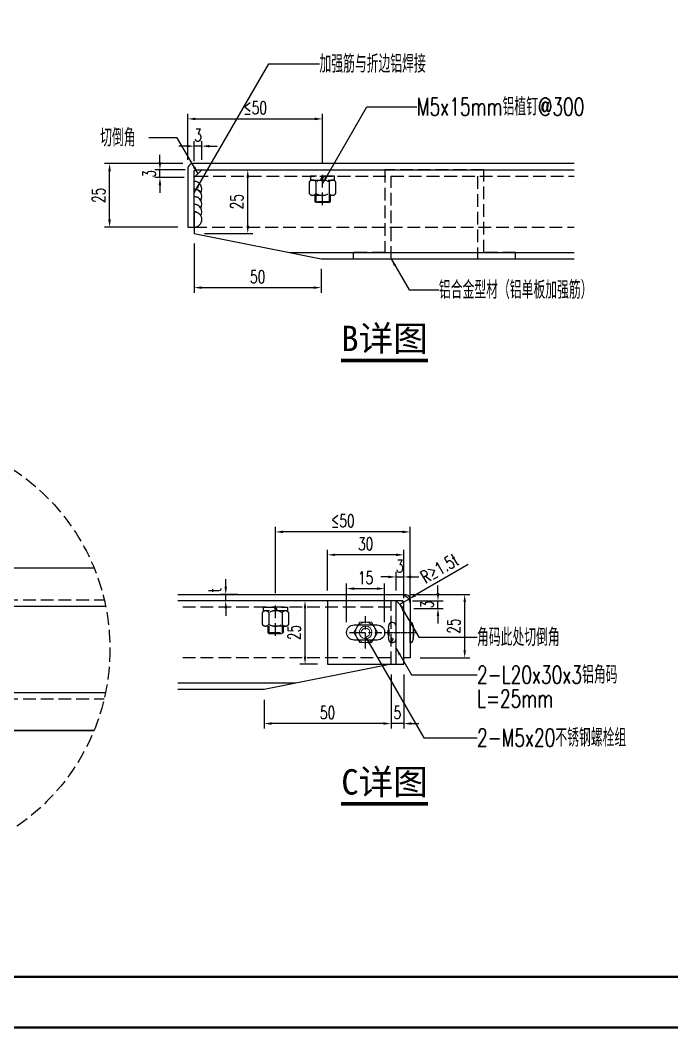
# Model space of a CAD drawing. Extents: x -160106 to 966792, y -663931 to 1550022.
# Drawn here: x -89074.5 to -88817.8, y -139298.6 to -138901.2 of the extents above; entities that cross this region are included whole.
import ezdxf
from ezdxf.enums import TextEntityAlignment as Align

# ---------------------------------------------------------------- set-up
doc = ezdxf.new("R2010")
doc.units = 0
doc.linetypes.add('ZN-CENTER', pattern=[2, 1.25, -0.25, 0.25, -0.25])
doc.linetypes.add('ZN-DASH', pattern=[0.35, 0.25, -0.1])
for name, color, linetype in [('!ZN1-文字-7', 7, 'Continuous'), ('!ZN1-标注-173', 173, 'Continuous'), ('!ZN3-铝板幕墙-3', 3, 'Continuous'), ('!ZN4-焊缝-8', 8, 'Continuous'), ('!ZN4-配件-11', 11, 'Continuous'), ('!ZN5-铝材投影-112', 112, 'Continuous'), ('!ZN6-虚线-8', 8, 'ZN-DASH'), ('!ZN6-轴线-1', 1, 'ZN-CENTER'), ('!ZN7-符号-173', 173, 'Continuous'), ('!ZN7-索引-3', 3, 'Continuous'), ('0-cxFrame', 155, 'Continuous')]:
    doc.layers.add(name, color=color, linetype=linetype)
doc.layers.add('0-cxText', color=131, linetype='Continuous', lineweight=25)
doc.styles.add('cx_tuming', font='simhei.ttf')
doc.styles.add('cx_tuqian1', font='')
doc.styles.add('FS', font='simplex.shx', dxfattribs={"width": 0.7, "height": 5, "bigfont": 'TSSDCHN.SHX'})
doc.styles.add('ZNDimTStyle', font='ROMANS.shx', dxfattribs={"width": 0.7, "bigfont": 'CHINESE.shx'})
doc.styles.add('ZNTextStyle', font='ROMANS.shx', dxfattribs={"width": 0.7, "bigfont": 'CHINESE.shx'})
doc.styles.add('中南符号', font='simhei.ttf')
doc.styles.add('黑体', font='simhei.ttf', dxfattribs={"height": 12})
doc.styles.get('cx_tuqian1').set_extended_font_data('SimSun')
doc.dimstyles.new('ZN机械-2', dxfattribs={"dimscale": 2, "dimtxt": 2.5, "dimasz": 1.5, "dimexe": 1, "dimexo": 2, "dimgap": 0.9, "dimtad": 1, "dimdec": 0, "dimzin": 0, "dimdsep": 46, "dimtxsty": 'ZNDimTStyle', "dimcen": 2.5, "dimdle": 1, "dimclrd": 173, "dimclre": 173, "dimclrt": 7, "dimazin": 2, "dimtfac": 1, "dimtdec": 4, "dimtix": 1, "dimtmove": 2, "dimatfit": 3, "dimfxl": 0, "dimfrac": 2, "dimtolj": 1, "dimtzin": 0, "dimarcsym": 0})

# ---------------------------------------------------------------- blocks, each defined once
blk = doc.blocks.new('TK22.A2 L(Dragon)')
at = {"layer": '0-cxFrame', "color": 7, "const_width": 0.5}
blk.add_lwpolyline([(0, 0), (-594, 0), (-594, 420), (0, 420)], close=True, dxfattribs=at)
at = {"layer": '0-cxFrame', "const_width": 0.5}
blk.add_lwpolyline([(-80, 10), (-574, 10), (-574, 410), (-80, 410)], close=True, dxfattribs=at)
at = {"style": '黑体', "flags": 4}
blk.add_attdef('图幅', text='', height=3.3, dxfattribs=at).set_placement((-40, 3), align=Align.RIGHT)
at = {"layer": '0-cxText', "flags": 4}
for tag, height, style, p in [('建设单位', 3.5, 'cx_tuming', (-45, 240)), ('项目名称', 3.5, 'cx_tuming', (-45, 210)), ('子项名称', 3.5, 'cx_tuming', (-45, 180)), ('工程编号', 3.3, 'cx_tuqian1', (-35, 165)), ('图名1', 3.5, 'cx_tuming', (-45, 87)), ('图名2', 3.5, 'cx_tuming', (-45, 79)), ('图名3', 3.5, 'cx_tuming', (-45, 71)), ('出图日期', 3.3, 'cx_tuqian1', (-39, 60)), ('专业', 3.3, 'cx_tuqian1', (-55, 52)), ('图号', 3.3, 'cx_tuqian1', (-55, 44)), ('版次', 3.3, 'cx_tuqian1', (-20, 44))]:
    blk.add_attdef(tag, text='', height=height, dxfattribs=dict(at, style=style)).set_placement(p, align=Align.MIDDLE)
at = {"layer": 'Defpoints', "color": 6, "flags": 4}
for tag, height, style, p in [('tufu', 3.3, '黑体', (-12, 12)), ('dwfname', 4, 'cx_tuqian1', (-80, 3))]:
    blk.add_attdef(tag, text='', height=height, dxfattribs=dict(at, style=style)).set_placement(p, align=Align.RIGHT)
blk = doc.blocks.new('*D1648')
at = {"layer": '!ZN1-标注-173', "color": 173, "lineweight": -2, "ltscale": 20, "transparency": 16777216}
for p, q in [((13976.66, 4461.09), (13995.75, 4461.09)), ((13993.75, 4439.09), (13993.75, 4458.09)), ((13976.66, 4436.09), (13995.75, 4436.09))]:
    blk.add_line(p, q, dxfattribs=at)
at = {"layer": '!ZN1-标注-173', "color": 173, "ltscale": 20, "transparency": 16777216}
for points in [[(13993.25, 4458.09), (13994.25, 4458.09), (13993.75, 4461.09)], [(13993.25, 4439.09), (13994.25, 4439.09), (13993.75, 4436.09)]]:
    blk.add_solid(points, dxfattribs=at)
at = {"layer": 'Defpoints', "color": 0, "ltscale": 20, "transparency": 16777216}
for p in [(13972.66, 4461.09), (13993.75, 4461.09), (13972.66, 4436.09)]:
    blk.add_point(p, dxfattribs=at)
at = {"layer": '!ZN1-标注-173', "color": 7, "ltscale": 20, "transparency": 16777216, "insert": (13989.45, 4448.59), "char_height": 5, "attachment_point": 5, "rotation": 90, "style": 'ZNDimTStyle'}
blk.add_mtext('\\A1;25', dxfattribs=at)
blk = doc.blocks.new('*D1649')
at = {"layer": '!ZN1-标注-173', "color": 173, "lineweight": -2, "ltscale": 20, "transparency": 16777216}
for p, q in [((13972.66, 4432.09), (13972.66, 4412.71)), ((14022.66, 4422.09), (14022.66, 4412.71)), ((13975.66, 4414.71), (14019.66, 4414.71))]:
    blk.add_line(p, q, dxfattribs=at)
at = {"layer": '!ZN1-标注-173', "color": 173, "ltscale": 20, "transparency": 16777216}
for points in [[(13975.66, 4415.21), (13975.66, 4414.21), (13972.66, 4414.71)], [(14019.66, 4415.21), (14019.66, 4414.21), (14022.66, 4414.71)]]:
    blk.add_solid(points, dxfattribs=at)
at = {"layer": 'Defpoints', "color": 0, "ltscale": 20, "transparency": 16777216}
for p in [(13972.66, 4436.09), (14022.66, 4426.09), (14022.66, 4414.71)]:
    blk.add_point(p, dxfattribs=at)
at = {"layer": '!ZN1-标注-173', "color": 7, "ltscale": 20, "transparency": 16777216, "insert": (13997.66, 4419.01), "char_height": 5, "attachment_point": 5, "style": 'ZNDimTStyle'}
blk.add_mtext('\\A1;50', dxfattribs=at)
blk = doc.blocks.new('*D1650')
at = {"layer": '!ZN1-标注-173', "color": 173, "lineweight": -2, "ltscale": 20, "transparency": 16777216}
for p, q in [((13970.16, 4465.08), (13970.16, 4483.2)), ((13973.16, 4481.2), (14020.18, 4481.2)), ((14023.18, 4464.09), (14023.18, 4483.2))]:
    blk.add_line(p, q, dxfattribs=at)
at = {"layer": '!ZN1-标注-173', "color": 173, "ltscale": 20, "transparency": 16777216}
for points in [[(13973.16, 4481.7), (13973.16, 4480.7), (13970.16, 4481.2)], [(14020.18, 4481.7), (14020.18, 4480.7), (14023.18, 4481.2)]]:
    blk.add_solid(points, dxfattribs=at)
at = {"layer": 'Defpoints', "color": 0, "ltscale": 20, "transparency": 16777216}
for p in [(14023.18, 4481.2), (13970.16, 4461.08), (14023.18, 4460.09)]:
    blk.add_point(p, dxfattribs=at)
at = {"layer": '!ZN1-标注-173', "color": 7, "ltscale": 20, "transparency": 16777216, "insert": (13996.67, 4485.58), "char_height": 5, "attachment_point": 5, "style": 'ZNDimTStyle'}
blk.add_mtext('\\A1;≤50', dxfattribs=at)
blk = doc.blocks.new('*D1651')
at = {"layer": '!ZN1-标注-173', "color": 173, "lineweight": -2, "ltscale": 20, "transparency": 16777216}
for p, q in [((13972.66, 4464.59), (13972.66, 4472.47)), ((13975.66, 4465.09), (13975.66, 4472.47)), ((13969.66, 4470.47), (13966.66, 4470.47)), ((13975.66, 4470.47), (13972.66, 4470.47)), ((13978.66, 4470.47), (13981.66, 4470.47))]:
    blk.add_line(p, q, dxfattribs=at)
at = {"layer": '!ZN1-标注-173', "color": 173, "ltscale": 20, "transparency": 16777216}
for points in [[(13969.66, 4470.97), (13969.66, 4469.97), (13972.66, 4470.47)], [(13978.66, 4470.97), (13978.66, 4469.97), (13975.66, 4470.47)]]:
    blk.add_solid(points, dxfattribs=at)
at = {"layer": 'Defpoints', "color": 0, "ltscale": 20, "transparency": 16777216}
for p in [(13972.66, 4470.47), (13972.66, 4460.59), (13975.66, 4461.09)]:
    blk.add_point(p, dxfattribs=at)
at = {"layer": '!ZN1-标注-173', "color": 7, "ltscale": 20, "transparency": 16777216, "insert": (13974.16, 4474.77), "char_height": 5, "attachment_point": 5, "style": 'ZNDimTStyle'}
blk.add_mtext('\\A1;3', dxfattribs=at)
blk = doc.blocks.new('*D1652')
at = {"layer": '!ZN1-标注-173', "color": 173, "lineweight": -2, "ltscale": 20, "transparency": 16777216}
for p, q in [((13959.16, 4464.09), (13959.16, 4467.09)), ((13969.16, 4461.09), (13957.16, 4461.09)), ((13959.16, 4458.09), (13959.16, 4461.09)), ((13968.66, 4458.09), (13957.16, 4458.09)), ((13959.16, 4455.09), (13959.16, 4452.09))]:
    blk.add_line(p, q, dxfattribs=at)
at = {"layer": '!ZN1-标注-173', "color": 173, "ltscale": 20, "transparency": 16777216}
for points in [[(13958.66, 4464.09), (13959.66, 4464.09), (13959.16, 4461.09)], [(13958.66, 4455.09), (13959.66, 4455.09), (13959.16, 4458.09)]]:
    blk.add_solid(points, dxfattribs=at)
at = {"layer": 'Defpoints', "color": 0, "ltscale": 20, "transparency": 16777216}
for p in [(13959.16, 4461.09), (13973.16, 4461.09), (13972.66, 4458.09)]:
    blk.add_point(p, dxfattribs=at)
at = {"layer": '!ZN1-标注-173', "color": 7, "ltscale": 20, "transparency": 16777216, "insert": (13954.86, 4459.59), "char_height": 5, "attachment_point": 5, "rotation": 90, "style": 'ZNDimTStyle'}
blk.add_mtext('\\A1;3', dxfattribs=at)
blk = doc.blocks.new('*D1647')
at = {"layer": '!ZN1-标注-173', "color": 173, "lineweight": -2, "ltscale": 20, "transparency": 16777216}
for p, q in [((13968.16, 4463.59), (13937.32, 4463.59)), ((13939.32, 4441.59), (13939.32, 4460.59)), ((13966.16, 4438.59), (13937.32, 4438.59))]:
    blk.add_line(p, q, dxfattribs=at)
at = {"layer": '!ZN1-标注-173', "color": 173, "ltscale": 20, "transparency": 16777216}
for points in [[(13938.82, 4460.59), (13939.82, 4460.59), (13939.32, 4463.59)], [(13938.82, 4441.59), (13939.82, 4441.59), (13939.32, 4438.59)]]:
    blk.add_solid(points, dxfattribs=at)
at = {"layer": 'Defpoints', "color": 0, "ltscale": 20, "transparency": 16777216}
for p in [(13939.32, 4463.59), (13972.16, 4463.59), (13970.16, 4438.59)]:
    blk.add_point(p, dxfattribs=at)
at = {"layer": '!ZN1-标注-173', "color": 7, "ltscale": 20, "transparency": 16777216, "insert": (13935.02, 4451.09), "char_height": 5, "attachment_point": 5, "rotation": 90, "style": 'ZNDimTStyle'}
blk.add_mtext('\\A1;25', dxfattribs=at)
blk = doc.blocks.new('*D1636')
at = {"layer": '!ZN1-标注-173', "color": 173, "lineweight": -2, "ltscale": 20, "transparency": 16777216}
for p, q in [((14021.19, 4291.33), (14014.31, 4291.33)), ((14016.31, 4269.33), (14016.31, 4288.33)), ((14021.19, 4266.33), (14014.31, 4266.33))]:
    blk.add_line(p, q, dxfattribs=at)
at = {"layer": '!ZN1-标注-173', "color": 173, "ltscale": 20, "transparency": 16777216}
for points in [[(14015.81, 4288.33), (14016.81, 4288.33), (14016.31, 4291.33)], [(14015.81, 4269.33), (14016.81, 4269.33), (14016.31, 4266.33)]]:
    blk.add_solid(points, dxfattribs=at)
at = {"layer": 'Defpoints', "color": 0, "ltscale": 20, "transparency": 16777216}
for p in [(14016.31, 4291.33), (14025.19, 4291.33), (14025.19, 4266.33)]:
    blk.add_point(p, dxfattribs=at)
at = {"layer": '!ZN1-标注-173', "color": 7, "ltscale": 20, "transparency": 16777216, "insert": (14012.01, 4278.83), "char_height": 5, "attachment_point": 5, "rotation": 90, "style": 'ZNDimTStyle'}
blk.add_mtext('\\A1;25', dxfattribs=at)
blk = doc.blocks.new('*D1637')
at = {"layer": '!ZN1-标注-173', "color": 173, "lineweight": -2, "ltscale": 20, "transparency": 16777216}
for p, q in [((14050.19, 4262.33), (14050.19, 4240.95)), ((14000.19, 4252.33), (14000.19, 4240.95)), ((14047.19, 4242.95), (14003.19, 4242.95))]:
    blk.add_line(p, q, dxfattribs=at)
at = {"layer": '!ZN1-标注-173', "color": 173, "ltscale": 20, "transparency": 16777216}
for points in [[(14003.19, 4243.45), (14003.19, 4242.45), (14000.19, 4242.95)], [(14047.19, 4243.45), (14047.19, 4242.45), (14050.19, 4242.95)]]:
    blk.add_solid(points, dxfattribs=at)
at = {"layer": 'Defpoints', "color": 0, "ltscale": 20, "transparency": 16777216}
for p in [(14050.19, 4266.33), (14000.19, 4256.33), (14000.19, 4242.95)]:
    blk.add_point(p, dxfattribs=at)
at = {"layer": '!ZN1-标注-173', "color": 7, "ltscale": 20, "transparency": 16777216, "insert": (14025.19, 4247.25), "char_height": 5, "attachment_point": 5, "style": 'ZNDimTStyle'}
blk.add_mtext('\\A1;50', dxfattribs=at)
blk = doc.blocks.new('*D1638')
at = {"layer": '!ZN1-标注-173', "color": 173, "lineweight": -2, "ltscale": 20, "transparency": 16777216}
for p, q in [((14004.67, 4294.33), (14004.67, 4320.46)), ((14057.69, 4291.32), (14057.69, 4320.46)), ((14054.69, 4318.46), (14007.67, 4318.46))]:
    blk.add_line(p, q, dxfattribs=at)
at = {"layer": '!ZN1-标注-173', "color": 173, "ltscale": 20, "transparency": 16777216}
for points in [[(14007.67, 4318.96), (14007.67, 4317.96), (14004.67, 4318.46)], [(14054.69, 4318.96), (14054.69, 4317.96), (14057.69, 4318.46)]]:
    blk.add_solid(points, dxfattribs=at)
at = {"layer": 'Defpoints', "color": 0, "ltscale": 20, "transparency": 16777216}
for p in [(14004.67, 4318.46), (14004.67, 4290.33), (14057.69, 4287.32)]:
    blk.add_point(p, dxfattribs=at)
at = {"layer": '!ZN1-标注-173', "color": 7, "ltscale": 20, "transparency": 16777216, "insert": (14031.18, 4322.84), "char_height": 5, "attachment_point": 5, "style": 'ZNDimTStyle'}
blk.add_mtext('\\A1;≤50', dxfattribs=at)
blk = doc.blocks.new('*D1639')
at = {"layer": '!ZN1-标注-173', "color": 173, "lineweight": -2, "ltscale": 20, "transparency": 16777216}
for p, q in [((14049.19, 4300.72), (14046.19, 4300.72)), ((14052.19, 4295.33), (14052.19, 4302.72)), ((14052.19, 4300.72), (14055.19, 4300.72)), ((14055.19, 4292.33), (14055.19, 4302.72)), ((14058.19, 4300.72), (14061.19, 4300.72))]:
    blk.add_line(p, q, dxfattribs=at)
at = {"layer": '!ZN1-标注-173', "color": 173, "ltscale": 20, "transparency": 16777216}
for points in [[(14049.19, 4301.22), (14049.19, 4300.22), (14052.19, 4300.72)], [(14058.19, 4301.22), (14058.19, 4300.22), (14055.19, 4300.72)]]:
    blk.add_solid(points, dxfattribs=at)
at = {"layer": 'Defpoints', "color": 0, "ltscale": 20, "transparency": 16777216}
for p in [(14055.19, 4300.72), (14052.19, 4291.33), (14055.19, 4288.33)]:
    blk.add_point(p, dxfattribs=at)
at = {"layer": '!ZN1-标注-173', "color": 7, "ltscale": 20, "transparency": 16777216, "insert": (14053.69, 4305.02), "char_height": 5, "attachment_point": 5, "style": 'ZNDimTStyle'}
blk.add_mtext('\\A1;3', dxfattribs=at)
blk = doc.blocks.new('*D1640')
at = {"layer": '!ZN1-标注-173', "color": 173, "lineweight": -2, "ltscale": 20, "transparency": 16777216}
for p, q in [((14068.69, 4294.33), (14068.69, 4297.33)), ((14058.69, 4291.33), (14070.69, 4291.33)), ((14068.69, 4288.33), (14068.69, 4291.33)), ((14059.19, 4288.33), (14070.69, 4288.33)), ((14068.69, 4285.33), (14068.69, 4282.33))]:
    blk.add_line(p, q, dxfattribs=at)
at = {"layer": '!ZN1-标注-173', "color": 173, "ltscale": 20, "transparency": 16777216}
for points in [[(14068.19, 4294.33), (14069.19, 4294.33), (14068.69, 4291.33)], [(14068.19, 4285.33), (14069.19, 4285.33), (14068.69, 4288.33)]]:
    blk.add_solid(points, dxfattribs=at)
at = {"layer": 'Defpoints', "color": 0, "ltscale": 20, "transparency": 16777216}
for p in [(14054.69, 4291.33), (14068.69, 4291.33), (14055.19, 4288.33)]:
    blk.add_point(p, dxfattribs=at)
at = {"layer": '!ZN1-标注-173', "color": 7, "ltscale": 20, "transparency": 16777216, "insert": (14064.39, 4289.83), "char_height": 5, "attachment_point": 5, "rotation": 90, "style": 'ZNDimTStyle'}
blk.add_mtext('\\A1;3', dxfattribs=at)
blk = doc.blocks.new('*U932')
at = {"layer": '!ZN4-配件-11', "ltscale": 2}
for p, q in [((1, 4), (1, -4)), ((-0.2, -2.8), (-0.2, 2.8)), ((6.5, 2.5), (6.5, -2.5))]:
    blk.add_line(p, q, dxfattribs=at)
for centre, radius, start, end in [((1, 2.8), 1.2, 90, 180), ((8, 2.5), 1.5, 348.448, 180), ((6.63, 0), 7.18, 162.1463, 197.8537), ((17.17, 0), 8, 164.3308, 195.6692), ((7.19, 0), 2.67, 323.2266, 36.7843), ((1, -2.8), 1.2, 180, 270), ((8, -2.5), 1.5, 180, 11.552)]:
    blk.add_arc(centre, radius, start, end, dxfattribs=at)
at = {"layer": '!ZN6-轴线-1', "ltscale": 0.2}
blk.add_line((10.66, 0), (-1.45, 0), dxfattribs=at)
at = {"layer": '!ZN4-配件-11', "ltscale": 2, "style": 'FS', "width": 0.8}
blk.add_text('4', height=1.73, dxfattribs=at).set_placement((7.95, 2.85), align=Align.MIDDLE)
blk = doc.blocks.new('螺帽M5')
at = {"layer": '!ZN6-轴线-1', "ltscale": 5}
for p, q in [((0, -6.37), (0, 6.37)), ((-6.37, 0), (6.37, 0))]:
    blk.add_line(p, q, dxfattribs=at)
at = {"color": 11, "linetype": 'ByBlock', "lineweight": 9}
blk.add_lwpolyline([(-2.31, 4), (-4.62, 0), (-2.31, -4), (2.31, -4), (4.62, 0), (2.31, 4)], close=True, dxfattribs=at)
for radius in [4, 2.5]:
    blk.add_circle((0, 0), radius, dxfattribs=at)
blk.add_arc((0, 0), 1.7, 270, 180, dxfattribs=at)
blk = doc.blocks.new('*D1641')
at = {"layer": '!ZN1-标注-173', "color": 173, "lineweight": -2, "ltscale": 20, "transparency": 16777216}
for p, q in [((14032.69, 4282.83), (14032.69, 4298.11)), ((14047.69, 4282.83), (14047.69, 4298.11)), ((14035.69, 4296.11), (14044.69, 4296.11))]:
    blk.add_line(p, q, dxfattribs=at)
at = {"layer": '!ZN1-标注-173', "color": 173, "ltscale": 20, "transparency": 16777216}
for points in [[(14035.69, 4296.61), (14035.69, 4295.61), (14032.69, 4296.11)], [(14044.69, 4296.61), (14044.69, 4295.61), (14047.69, 4296.11)]]:
    blk.add_solid(points, dxfattribs=at)
at = {"layer": 'Defpoints', "color": 0, "ltscale": 20, "transparency": 16777216}
for p in [(14047.69, 4296.11), (14032.69, 4278.83), (14047.69, 4278.83)]:
    blk.add_point(p, dxfattribs=at)
at = {"layer": '!ZN1-标注-173', "color": 7, "ltscale": 20, "transparency": 16777216, "insert": (14040.19, 4300.41), "char_height": 5, "attachment_point": 5, "style": 'ZNDimTStyle'}
blk.add_mtext('\\A1;15', dxfattribs=at)
blk = doc.blocks.new('*D1643')
at = {"layer": '!ZN1-标注-173', "color": 173, "lineweight": -2, "ltscale": 20, "transparency": 16777216}
for p, q in [((14080.59, 4305.65), (14059.77, 4293.49)), ((14053.94, 4290.08), (14057.18, 4291.98))]:
    blk.add_line(p, q, dxfattribs=at)
at = {"layer": '!ZN1-标注-173', "color": 173, "ltscale": 20, "transparency": 16777216}
blk.add_solid([(14059.51, 4293.92), (14060.02, 4293.06), (14057.18, 4291.98)], dxfattribs=at)
at = {"layer": 'Defpoints', "color": 0, "ltscale": 20, "transparency": 16777216}
for p in [(14053.94, 4290.08), (14057.18, 4291.98)]:
    blk.add_point(p, dxfattribs=at)
at = {"layer": '!ZN1-标注-173', "color": 7, "ltscale": 20, "transparency": 16777216, "insert": (14069.28, 4304.08), "char_height": 5, "attachment_point": 5, "rotation": 30.2806, "style": 'ZNDimTStyle'}
blk.add_mtext('\\A1;R≥1.5t', dxfattribs=at)
blk = doc.blocks.new('*D1642')
at = {"layer": '!ZN1-标注-173', "color": 173, "lineweight": -2, "ltscale": 20, "transparency": 16777216}
for p, q in [((13985.08, 4296.83), (13985.08, 4299.83)), ((13989.79, 4293.83), (13983.08, 4293.83)), ((13985.08, 4291.33), (13985.08, 4293.83)), ((13989.79, 4291.33), (13983.08, 4291.33)), ((13985.08, 4288.33), (13985.08, 4285.33))]:
    blk.add_line(p, q, dxfattribs=at)
at = {"layer": '!ZN1-标注-173', "color": 173, "ltscale": 20, "transparency": 16777216}
for points in [[(13984.58, 4296.83), (13985.58, 4296.83), (13985.08, 4293.83)], [(13984.58, 4288.33), (13985.58, 4288.33), (13985.08, 4291.33)]]:
    blk.add_solid(points, dxfattribs=at)
at = {"layer": 'Defpoints', "color": 0, "ltscale": 20, "transparency": 16777216}
for p in [(13985.08, 4293.83), (13993.79, 4293.83), (13993.79, 4291.33)]:
    blk.add_point(p, dxfattribs=at)
at = {"layer": '!ZN1-标注-173', "color": 7, "ltscale": 20, "transparency": 16777216, "insert": (13980.78, 4295.51), "char_height": 5, "attachment_point": 5, "rotation": 90, "style": 'ZNDimTStyle'}
blk.add_mtext('\\A1;t', dxfattribs=at)
blk = doc.blocks.new('*D1644')
at = {"layer": '!ZN1-标注-173', "color": 173, "lineweight": -2, "ltscale": 20, "transparency": 16777216}
for p, q in [((14050.19, 4262.33), (14050.19, 4240.95)), ((14055.19, 4262.33), (14055.19, 4240.95)), ((14047.19, 4242.95), (14044.19, 4242.95)), ((14055.19, 4242.95), (14050.19, 4242.95)), ((14058.19, 4242.95), (14061.19, 4242.95))]:
    blk.add_line(p, q, dxfattribs=at)
at = {"layer": '!ZN1-标注-173', "color": 173, "ltscale": 20, "transparency": 16777216}
for points in [[(14047.19, 4243.45), (14047.19, 4242.45), (14050.19, 4242.95)], [(14058.19, 4243.45), (14058.19, 4242.45), (14055.19, 4242.95)]]:
    blk.add_solid(points, dxfattribs=at)
at = {"layer": 'Defpoints', "color": 0, "ltscale": 20, "transparency": 16777216}
for p in [(14050.19, 4266.33), (14055.19, 4266.33), (14050.19, 4242.95)]:
    blk.add_point(p, dxfattribs=at)
at = {"layer": '!ZN1-标注-173', "color": 7, "ltscale": 20, "transparency": 16777216, "insert": (14052.69, 4247.25), "char_height": 5, "attachment_point": 5, "style": 'ZNDimTStyle'}
blk.add_mtext('\\A1;5', dxfattribs=at)
blk = doc.blocks.new('*D1645')
at = {"layer": '!ZN1-标注-173', "color": 173, "lineweight": -2, "ltscale": 20, "transparency": 16777216}
for p, q in [((14025.19, 4295.33), (14025.19, 4311.43)), ((14052.19, 4309.43), (14028.19, 4309.43)), ((14055.19, 4292.33), (14055.19, 4311.43))]:
    blk.add_line(p, q, dxfattribs=at)
at = {"layer": '!ZN1-标注-173', "color": 173, "ltscale": 20, "transparency": 16777216}
for points in [[(14028.19, 4309.93), (14028.19, 4308.93), (14025.19, 4309.43)], [(14052.19, 4309.93), (14052.19, 4308.93), (14055.19, 4309.43)]]:
    blk.add_solid(points, dxfattribs=at)
at = {"layer": 'Defpoints', "color": 0, "ltscale": 20, "transparency": 16777216}
for p in [(14025.19, 4309.43), (14025.19, 4291.33), (14055.19, 4288.33)]:
    blk.add_point(p, dxfattribs=at)
at = {"layer": '!ZN1-标注-173', "color": 7, "ltscale": 20, "transparency": 16777216, "insert": (14040.19, 4313.73), "char_height": 5, "attachment_point": 5, "style": 'ZNDimTStyle'}
blk.add_mtext('\\A1;30', dxfattribs=at)
blk = doc.blocks.new('*D1635')
at = {"layer": '!ZN1-标注-173', "color": 173, "lineweight": -2, "ltscale": 20, "transparency": 16777216}
for p, q in [((14057.94, 4293.83), (14081.22, 4293.83)), ((14079.22, 4271.83), (14079.22, 4290.83)), ((14061.69, 4268.83), (14081.22, 4268.83))]:
    blk.add_line(p, q, dxfattribs=at)
at = {"layer": '!ZN1-标注-173', "color": 173, "ltscale": 20, "transparency": 16777216}
for points in [[(14078.72, 4290.83), (14079.72, 4290.83), (14079.22, 4293.83)], [(14078.72, 4271.83), (14079.72, 4271.83), (14079.22, 4268.83)]]:
    blk.add_solid(points, dxfattribs=at)
at = {"layer": 'Defpoints', "color": 0, "ltscale": 20, "transparency": 16777216}
for p in [(14053.94, 4293.83), (14079.22, 4293.83), (14057.69, 4268.83)]:
    blk.add_point(p, dxfattribs=at)
at = {"layer": '!ZN1-标注-173', "color": 7, "ltscale": 20, "transparency": 16777216, "insert": (14074.92, 4281.33), "char_height": 5, "attachment_point": 5, "rotation": 90, "style": 'ZNDimTStyle'}
blk.add_mtext('\\A1;25', dxfattribs=at)
blk = doc.blocks.new('*U1691')
at = {"const_width": 0.7}
blk.add_lwpolyline([(0, 0), (17.16, 0)], dxfattribs=at)
at = {"color": 0, "style": '中南符号', "flags": 8}
blk.add_attdef('图名', text='', height=5, dxfattribs=at).set_placement((8.58, 1.85), align=Align.CENTER)
blk.add_attdef('比例', (19.96, 1.85), '', height=4, dxfattribs=at)
blk = doc.blocks.new('*U1693')
at = {"const_width": 0.7}
blk.add_lwpolyline([(0, 0), (17.16, 0)], dxfattribs=at)
at = {"color": 0, "style": '中南符号', "flags": 8}
blk.add_attdef('图名', text='', height=5, dxfattribs=at).set_placement((8.58, 1.85), align=Align.CENTER)
blk.add_attdef('比例', (19.96, 1.85), '', height=4, dxfattribs=at)
blk = doc.blocks.new('20190102081441')
at = {"layer": '!ZN6-虚线-8', "ltscale": 10}
for p, q in [((10, 4), (8.56, 4.76)), ((10, 4), (11.44, 4.76)), ((10, -5.47), (10, 4.65)), ((8, -3), (8, 2.5)), ((12, -3), (12, 2.5)), ((5.85, -3), (14.15, -3)), ((5.85, -3.38), (5.85, -3)), ((14.15, -3.38), (14.15, -3)), ((3, -5.85), (3, -14.15)), ((3.38, -5.85), (3, -5.85)), ((8.91, -4.7), (11.09, -4.7)), ((-4, -10), (-4.76, -8.56)), ((-4, -10), (-4.76, -11.44)), ((5.47, -10), (-4.65, -10)), ((3, -8), (-2.5, -8)), ((4.7, -8.91), (4.7, -11.09)), ((3, -12), (-2.5, -12)), ((3.38, -14.15), (3, -14.15))]:
    blk.add_line(p, q, dxfattribs=at)
at = {"layer": '!ZN6-虚线-8', "ltscale": 20}
blk.add_lwpolyline([(0, -20), (0, 0), (20, 0), (20, -3), (3, -3), (3, -20), (0, -20)], dxfattribs=at)
at = {"layer": '!ZN6-虚线-8', "ltscale": 10}
for centre, radius, start, end in [((8, 3.7), 1.2, 62.1348, 270), ((12, 3.7), 1.2, 270, 117.8652), ((10, 2.01), 6.8, 232.4424, 260.5515), ((10, 2.01), 6.8, 279.4485, 307.5576), ((-3.7, -8), 1.2, 0, 207.8652), ((-2.01, -10), 6.8, 9.4485, 37.5576), ((-3.7, -12), 1.2, 152.1348, 0), ((-2.01, -10), 6.8, 322.4424, 350.5515)]:
    blk.add_arc(centre, radius, start, end, dxfattribs=at)
blk = doc.blocks.new('20190102081552')
at = {"layer": '!ZN3-铝板幕墙-3'}
for points in [[(32, 78.49), (32, 32)], [(78.49, -32), (-78.49, -32)], [(32, -78.49), (32, -32)]]:
    blk.add_lwpolyline(points, dxfattribs=at)
at = {"layer": '!ZN5-铝材投影-112'}
for points in [[(-17, 32), (-17, 83.04)], [(17, 32), (17, 83.04)], [(-32, 32), (-32, 78.49)], [(32, 32), (32, 78.49)], [(-78.49, 32), (78.49, 32)], [(-83.04, 17), (83.04, 17)], [(-83.04, -17), (83.04, -17)], [(-78.49, -32), (78.49, -32)], [(-32, -32), (-32, -78.49)], [(-17, -32), (-17, -83.04)], [(17, -32), (17, -83.04)], [(32, -32), (32, -78.49)]]:
    blk.add_lwpolyline(points, dxfattribs=at)
at = {"layer": '!ZN6-虚线-8', "ltscale": 20}
for points in [[(-19.5, 19.5), (-19.5, 82.49)], [(19.5, 19.5), (19.5, 82.49)], [(-17, 32), (-17, 19.5)], [(17, 32), (17, 19.5)], [(-82.49, 19.5), (82.49, 19.5)], [(-82.49, -19.5), (82.49, -19.5)], [(-19.5, -19.5), (-19.5, -82.49)], [(-17, -32), (-17, -19.5)], [(17, -32), (17, -19.5)], [(19.5, -19.5), (19.5, -82.49)]]:
    blk.add_lwpolyline(points, dxfattribs=at)
at = {"layer": '!ZN7-索引-3', "linetype": 'ZN-DASH', "ltscale": 20}
blk.add_circle((0, 0), 84.76, dxfattribs=at)
at = {"layer": '!ZN4-配件-11', "lineweight": 13}
for p in [(0, 55.58), (0, 0)]:
    blk.add_blockref('螺帽M5', p, dxfattribs=at)
at = {"layer": '!ZN4-配件-11', "lineweight": 13, "xscale": -1, "rotation": 180}
blk.add_blockref('螺帽M5', (0, -55.58), dxfattribs=at)
at = {"ltscale": 20, "rotation": 180}
blk.add_blockref('20190102081441', (-19.5, 19.5), dxfattribs=at)
at = {"ltscale": 20, "xscale": -1, "rotation": 180}
blk.add_blockref('20190102081441', (19.5, 19.5), dxfattribs=at)
at = {"ltscale": 20, "xscale": -1}
blk.add_blockref('20190102081441', (-19.5, -19.5), dxfattribs=at)
at = {"ltscale": 20}
blk.add_blockref('20190102081441', (19.5, -19.5), dxfattribs=at)
blk = doc.blocks.new('20240909084545')
at = {"layer": '!ZN3-铝板幕墙-3'}
blk.add_line((-68.97, -0.71), (-65.97, 2.29), dxfattribs=at)
blk.add_lwpolyline([(80.69, 4.79), (-69.47, 4.79, 0.414214), (-71.47, 2.79), (-71.47, -20.21), (-68.97, -20.21), (-68.97, 1.79, -0.414214), (-68.47, 2.29), (80.69, 2.29)], format="xyb", dxfattribs=at)
for points in [[(-68.97, -14.21), (-68.97, -22.71), (-18.97, -32.71), (-18.97, -32.71), (80.69, -32.71)], [(-68.97, -22.71), (-18.97, -32.71)], [(-31.47, -30.21), (80.69, -30.21)]]:
    blk.add_lwpolyline(points, dxfattribs=at)
at = {"layer": '!ZN4-焊缝-8', "color": 8, "ltscale": 20}
blk.add_lwpolyline([(-68.97, -20.21, 1), (-68.97, -14.21, -0.267949), (-66.37, -15.71, 0.57735), (-68.97, -11.21, -0.267949), (-66.37, -12.71, 0.57735), (-68.97, -8.21, -0.267949), (-66.37, -9.71, 0.57735), (-68.97, -5.21, -0.267949), (-66.37, -6.71, 0.57735), (-68.97, -2.21)], format="xyb", dxfattribs=at)
at = {"layer": '!ZN6-虚线-8', "ltscale": 20}
for p, q in [((-18.45, -11.57), (-18.45, 2.29)), ((-23.65, -2.4), (-23.65, -7.01)), ((-22.35, -1.71), (-14.55, -1.71)), ((-21.05, -2.4), (-21.05, -7.01)), ((-18.51, -0.21), (-19.23, -1.71)), ((-17.94, -0.21), (-18.66, -1.71)), ((-15.85, -2.4), (-15.85, -7.01)), ((-13.26, -2.4), (-13.26, -7.01)), ((-22.35, -7.7), (-14.55, -7.7)), ((-21.45, -7.7), (-21.45, -10.22)), ((-21.1, -7.7), (-21.1, -10.57)), ((-15.8, -7.7), (-15.8, -10.57)), ((-15.45, -7.7), (-15.45, -10.22)), ((-21.1, -10.57), (-21.45, -10.22)), ((-15.45, -10.22), (-21.45, -10.22)), ((-15.8, -10.57), (-21.1, -10.57)), ((-15.8, -10.57), (-15.45, -10.22)), ((-68.97, -20.21), (80.69, -20.21))]:
    blk.add_line(p, q, dxfattribs=at)
for points in [[(-6.4, -32.71), (8.6, -32.71), (8.6, -0.21), (42.6, -0.21), (42.6, -32.71), (57.6, -32.71), (57.6, -30.21), (45.1, -30.21), (45.1, 2.29), (6.1, 2.29), (6.1, -30.21), (-6.4, -30.21)], [(-13.76, -1.71), (-13.76, -0.21), (-23.15, -0.21), (-23.15, -1.71)]]:
    blk.add_lwpolyline(points, close=True, dxfattribs=at)
blk.add_lwpolyline([(-68.47, -0.21), (80.69, -0.21)], dxfattribs=at)
for centre, radius, start, end in [((-22.35, -3.28), 1.56, 33.8427, 146.1573), ((-18.45, -6.93), 5.22, 60.1298, 119.8702), ((-14.55, -3.28), 1.56, 33.8427, 146.1573), ((-22.35, -6.14), 1.56, 213.8427, 326.1573), ((-18.45, -2.48), 5.22, 240.1298, 299.8702), ((-14.55, -6.14), 1.56, 213.8427, 326.1573)]:
    blk.add_arc(centre, radius, start, end, dxfattribs=at)
at = {"layer": '!ZN1-文字-7', "ltscale": 20, "style": 'ZNTextStyle', "width": 0.7}
for s, p in [('加强筋与折边铝焊接', (-19.66, 44.1)), ('M5x15mm铝植钉@300 ', (18.69, 27.2)), ('切倒角', (-106.05, 15.01)), ('铝合金型材（铝单板加强筋）', (27.42, -44.98))]:
    blk.add_text(s, height=7, dxfattribs=at).set_placement(p, align=Align.MIDDLE_LEFT)
at = {"layer": '!ZN1-标注-173', "ltscale": 20}
dim = blk.add_linear_dim(base=(-18.45, 22.4), p1=(-71.47, 2.27), p2=(-18.45, 1.29), text='≤50', dimstyle='ZN机械-2', dxfattribs=at)
dim.commit()
dim.dimension.update_dxf_attribs({"geometry": '*D1650', "text_midpoint": (-44.96, 26.78), "insert": (-14041.64, -4458.8)})
for base, p1, p2, angle, picture, middle in [((-68.97, 11.67), (-65.97, 2.29), (-68.97, 1.79), 180, '*D1651', (-67.47, 15.97)), ((-82.48, 2.29), (-68.97, -0.71), (-68.47, 2.29), 90, '*D1652', (-86.78, 0.79)), ((-102.32, 4.79), (-71.47, -20.21), (-69.47, 4.79), 90, '*D1647', (-106.62, -7.71)), ((-47.89, 2.29), (-68.97, -22.71), (-68.97, 2.29), 90, '*D1648', (-52.19, -10.21))]:
    dim = blk.add_linear_dim(base=base, p1=p1, p2=p2, angle=angle, dimstyle='ZN机械-2', dxfattribs=at)
    dim.commit()
    dim.dimension.update_dxf_attribs({"geometry": picture, "text_midpoint": middle, "insert": (-14041.64, -4458.8)})
dim = blk.add_linear_dim(base=(-18.97, -44.09), p1=(-68.97, -22.71), p2=(-18.97, -32.71), dimstyle='ZN机械-2', override={"dimasz": 1.5}, dxfattribs=at)
dim.commit()
dim.dimension.update_dxf_attribs({"geometry": '*D1649', "text_midpoint": (-43.97, -39.79), "insert": (-14041.64, -4458.8)})
at = {"layer": '!ZN1-标注-173'}
for points in [[(-68.97, -6.71), (-39.64, 44.1), (-19.66, 44.1)], [(-18.45, -3.12), (-0.95, 27.2), (18.69, 27.2)], [(8.6, -32.71), (15.69, -44.98), (27.42, -44.98)]]:
    blk.add_leader(points, dimstyle='ZN机械-2', override={"dimasz": 1.5}, dxfattribs=at)
blk.add_leader([(-67.47, 0.79), (-75.68, 15.01), (-86.86, 15.01)], dimstyle='ZN机械-2', dxfattribs=at)
blk = doc.blocks.new('20240909084459')
at = {"layer": '!ZN3-铝板幕墙-3'}
blk.add_lwpolyline([(-95.45, 14.4), (-7.67, 14.4, -0.414214), (-3.92, 10.65), (-3.92, -10.6), (-6.42, -10.6), (-6.42, 10.65, 0.414214), (-7.67, 11.9), (-95.45, 11.9)], format="xyb", dxfattribs=at)
for points in [[(-11.42, -13.1), (-61.42, -23.1), (-61.42, -23.1), (-95.45, -23.1)], [(-48.92, -20.6), (-95.45, -20.6)]]:
    blk.add_lwpolyline(points, dxfattribs=at)
at = {"layer": '!ZN5-铝材投影-112'}
for p in [(-6.42, 8.9), (-9.42, -13.1)]:
    blk.add_line(p, (-9.42, 11.9), dxfattribs=at)
blk.add_lwpolyline([(-9.42, 11.9), (-36.42, 11.9), (-36.42, -13.1), (-6.42, -13.1), (-6.42, 8.9)], dxfattribs=at)
blk.add_lwpolyline([(-25.92, 2.4), (-16.92, 2.4, -1), (-16.92, -3.6), (-25.92, -3.6, -1)], format="xyb", close=True, dxfattribs=at)
at = {"layer": '!ZN6-虚线-8', "ltscale": 20}
for p, q in [((-57.46, 9.4), (-56.74, 7.9)), ((-56.94, -1.96), (-56.94, 11.9)), ((-56.88, 9.4), (-56.16, 7.9)), ((-11.42, -13.1), (-11.42, 11.9)), ((-62.14, 7.21), (-62.14, 2.61)), ((-53.04, 7.9), (-60.84, 7.9)), ((-59.54, 7.21), (-59.54, 2.61)), ((-54.34, 7.21), (-54.34, 2.61)), ((-51.74, 7.21), (-51.74, 2.61)), ((-53.04, 1.91), (-60.84, 1.91)), ((-59.94, 1.91), (-59.94, -0.61)), ((-59.59, 1.91), (-59.59, -0.96)), ((-54.29, 1.91), (-54.29, -0.96)), ((-53.94, 1.91), (-53.94, -0.61)), ((-59.94, -0.61), (-53.94, -0.61)), ((-59.59, -0.96), (-59.94, -0.61)), ((-59.59, -0.96), (-54.29, -0.96)), ((-54.29, -0.96), (-53.94, -0.61)), ((-11.42, -10.6), (-95.45, -10.6))]:
    blk.add_line(p, q, dxfattribs=at)
blk.add_lwpolyline([(-11.42, 9.4), (-95.45, 9.4)], dxfattribs=at)
blk.add_lwpolyline([(-61.64, 7.9), (-61.64, 9.4), (-52.24, 9.4), (-52.24, 7.9)], close=True, dxfattribs=at)
for centre, radius, start, end in [((-60.84, 6.34), 1.56, 33.8427, 146.1573), ((-56.94, 2.69), 5.22, 60.1298, 119.8702), ((-53.04, 6.34), 1.56, 33.8427, 146.1573), ((-60.84, 3.48), 1.56, 213.8427, 326.1573), ((-56.94, 7.13), 5.22, 240.1298, 299.8702), ((-53.04, 3.48), 1.56, 213.8427, 326.1573)]:
    blk.add_arc(centre, radius, start, end, dxfattribs=at)
at = {"layer": 'Defpoints', "color": 18, "true_color": 0x000000}
blk.add_lwpolyline([(-95.45, 14.4), (-5.92, 14.4, -0.414214), (-3.92, 12.4), (-3.92, -10.6), (-6.42, -10.6), (-6.42, 11.4, 0.414214), (-6.92, 11.9), (-95.45, 11.9)], format="xyb", dxfattribs=at)
at = {"layer": '!ZN4-配件-11', "lineweight": 13}
blk.add_blockref('螺帽M5', (-21.42, -0.6), dxfattribs=at)
at = {"layer": '!ZN4-配件-11', "rotation": 180}
blk.add_blockref('*U932', (-2.92, -0.6), dxfattribs=at)
at = {"layer": '!ZN1-文字-7', "ltscale": 20, "style": 'ZNTextStyle', "width": 0.7}
for s, p in [('角码此处切倒角', (22.47, -2.49)), ('2-L20x30x3铝角码', (22.47, -17.24)), ('L=25mm', (22.47, -26.64)), ('2-M5x20不锈钢螺栓组', (22.47, -42.05))]:
    blk.add_text(s, height=7, dxfattribs=at).set_placement(p, align=Align.MIDDLE_LEFT)
at = {"layer": '!ZN1-标注-173', "ltscale": 20}
dim = blk.add_linear_dim(base=(-56.94, 39.03), p1=(-3.92, 7.89), p2=(-56.94, 10.9), angle=180, text='≤50', dimstyle='ZN机械-2', dxfattribs=at)
dim.commit()
dim.dimension.update_dxf_attribs({"geometry": '*D1638', "text_midpoint": (-30.43, 43.41), "insert": (-14061.61, -4279.43)})
for base, p1, p2, picture, middle in [((-36.42, 30), (-6.42, 8.9), (-36.42, 11.9), '*D1645', (-21.42, 34.3)), ((-13.92, 16.68), (-28.92, -0.6), (-13.92, -0.6), '*D1641', (-21.42, 20.98))]:
    dim = blk.add_linear_dim(base=base, p1=p1, p2=p2, dimstyle='ZN机械-2', override={"dimfxl": 2, "dimarcsym": 1}, dxfattribs=at)
    dim.commit()
    dim.dimension.update_dxf_attribs({"geometry": picture, "text_midpoint": middle, "insert": (-14061.61, -4279.43)})
dim = blk.add_radius_dim(center=(-7.67, 10.65), mpoint=(-4.43, 12.54), text='R≥1.5t', dimstyle='ZN机械-2', dxfattribs=at)
dim.commit()
dim.dimension.update_dxf_attribs({"geometry": '*D1643', "text_midpoint": (7.67, 24.65), "insert": (-14061.61, -4279.43)})
for base, p1, p2, picture, middle in [((-6.42, 21.28), (-9.42, 11.9), (-6.42, 8.9), '*D1639', (-7.92, 25.58)), ((-11.42, -36.48), (-6.42, -13.1), (-11.42, -13.1), '*D1644', (-8.92, -32.18))]:
    dim = blk.add_linear_dim(base=base, p1=p1, p2=p2, dimstyle='ZN机械-2', dxfattribs=at)
    dim.commit()
    dim.dimension.update_dxf_attribs({"geometry": picture, "text_midpoint": middle, "insert": (-14061.61, -4279.43)})
dim = blk.add_linear_dim(base=(-76.53, 14.4), p1=(-67.82, 11.9), p2=(-67.82, 14.4), angle=90, text='t', dimstyle='ZN机械-2', dxfattribs=at)
dim.commit()
dim.dimension.update_dxf_attribs({"geometry": '*D1642', "text_midpoint": (-80.83, 16.08), "dimtype": 128, "insert": (-14061.61, -4279.43)})
for base, p1, p2, angle, picture, middle in [((7.09, 11.9), (-6.42, 8.9), (-6.92, 11.9), 90, '*D1640', (2.79, 10.4)), ((17.61, 14.4), (-3.92, -10.6), (-7.67, 14.4), 90, '*D1635', (13.31, 1.9)), ((-45.29, 11.9), (-36.42, -13.1), (-36.42, 11.9), 90, '*D1636', (-49.59, -0.6)), ((-61.42, -36.48), (-11.42, -13.1), (-61.42, -23.1), 180, '*D1637', (-36.42, -32.18))]:
    dim = blk.add_linear_dim(base=base, p1=p1, p2=p2, angle=angle, dimstyle='ZN机械-2', dxfattribs=at)
    dim.commit()
    dim.dimension.update_dxf_attribs({"geometry": picture, "text_midpoint": middle, "insert": (-14061.61, -4279.43)})
at = {"layer": '!ZN1-标注-173'}
for points in [[(-7.92, 10.4), (-0.48, -2.49), (22.47, -2.49)], [(-21.42, -2.3), (1.53, -42.05), (22.47, -42.05)], [(-9.42, -6.79), (-3.39, -17.24), (22.47, -17.24)]]:
    blk.add_leader(points, dimstyle='ZN机械-2', dxfattribs=at)
blk = doc.blocks.new('20210506161409')
at = {"ltscale": 20}
blk.add_blockref('20190102081552', (51.86, 0), dxfattribs=at)
at = {"layer": '!ZN1-文字-7', "ltscale": 20, "style": 'ZNTextStyle', "width": 0.7}
for s, p in [('次加强筋（长边方向）', (-105.26, 74.69)), ('M5x15mm铝植钉@300 ', (-120.5, 55.58)), ('主加强筋（短边方向）', (-105.52, 5.11)), ('∅4铝合金实心铆钉', (-97.94, -14.74)), ('L20x20x3铝角码，L=20mm', (-137.55, -37.42))]:
    blk.add_text(s, height=7, dxfattribs=at).set_placement(p, align=Align.MIDDLE_LEFT)
at = {"layer": '!ZN1-标注-173'}
for points in [[(43.3, 74.69), (-3.97, 74.69), (-42.75, 74.69)], [(50.16, 55.58), (-0.54, 55.58), (-42.75, 55.58)], [(-2.51, 5.11), (-26.87, 5.11), (-42.75, 5.11)], [(20.92, -14.74), (-15.16, -14.74), (-42.75, -14.74)], [(29.36, -37.42), (-10.94, -37.42), (-42.75, -37.42)]]:
    blk.add_leader(points, dimstyle='ZN机械-2', override={"dimasz": 1.5}, dxfattribs=at)

msp = doc.modelspace()

# ---------------------------------------------------------------- block references
at = {"layer": '!ZN1-文字-7', "ltscale": 20}
for name, p in [('20240909084545', (-88937, -138962.47)), ('20210506161409', (-89175.8, -139149.03)), ('20240909084459', (-88917.03, -139141.84))]:
    msp.add_blockref(name, p, dxfattribs=at)
at = {"layer": '!ZN7-符号-173', "color": 7, "ltscale": 30}
ref = msp.add_blockref('*U1693', (-88948.15, -139035.25), dxfattribs=dict(at, xscale=2, yscale=2, zscale=2))
ref.add_attrib('图名', 'B详图', dxfattribs={"layer": '0', "color": 0, "height": 10, "style": '中南符号'}).set_placement((-88930.98, -139031.55), align=Align.CENTER)
ref = msp.add_blockref('*U1691', (-88948.15, -139210), dxfattribs=dict(at, xscale=2, yscale=2, zscale=2))
ref.add_attrib('图名', 'C详图', dxfattribs={"layer": '0', "color": 0, "height": 10, "style": '中南符号'}).set_placement((-88930.98, -139206.31), align=Align.CENTER)
at = {"layer": '0-cxFrame', "xscale": 2, "yscale": 2, "zscale": 2}
msp.add_blockref('TK22.A2 L(Dragon)', (-88239.4, -139298.12), dxfattribs=at)

doc.saveas('drawing.dxf')
